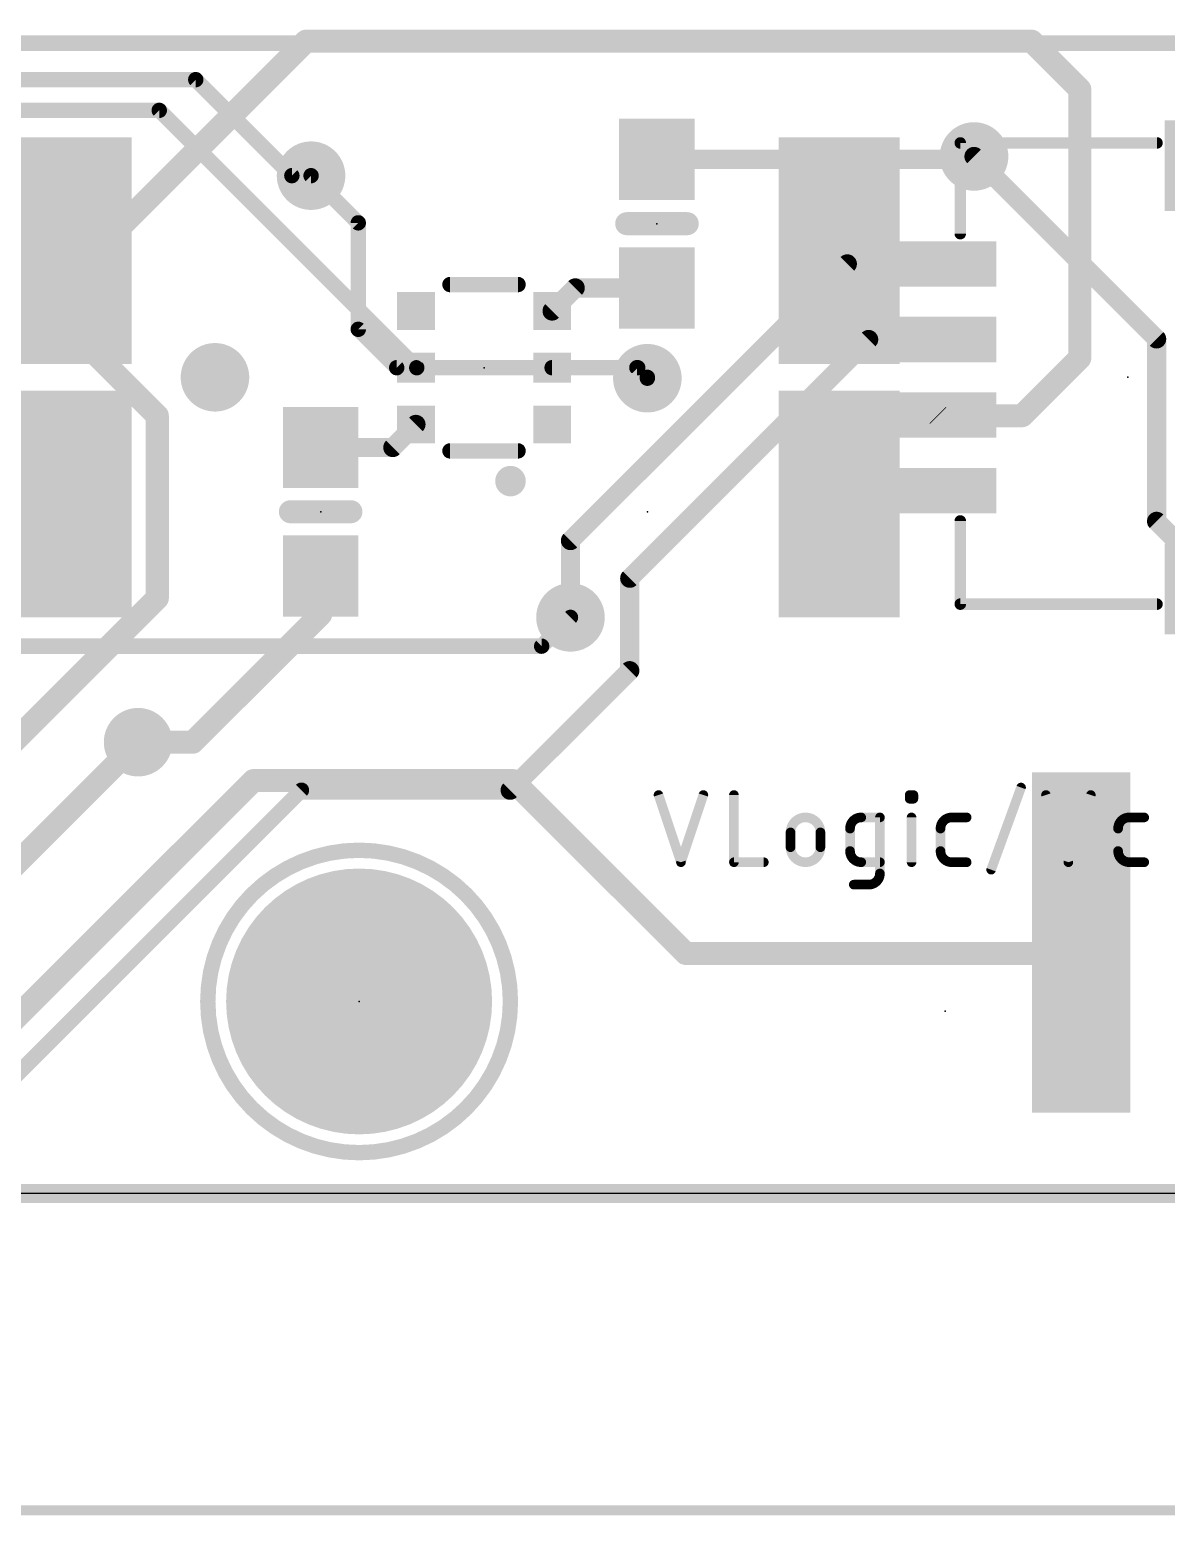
# Model space of a CAD drawing. Extents: x -44.1 to 38.2, y -17 to 24.8.
# Drawn here: x 14.7 to 29.72, y -15.05 to 4.6 of the extents above; entities that cross this region are included whole.
import ezdxf

# ---------------------------------------------------------------- set-up
doc = ezdxf.new("R2010")
doc.units = 0
for name, color, linetype in [('1', 12, 'CONTINUOUS'), ('16', 5, 'CONTINUOUS'), ('17', 110, 'CONTINUOUS'), ('18', 110, 'CONTINUOUS'), ('20', 53, 'CONTINUOUS'), ('21', 40, 'CONTINUOUS'), ('23', 40, 'CONTINUOUS'), ('24', 6, 'CONTINUOUS'), ('47', 253, 'CONTINUOUS')]:
    doc.layers.add(name, color=color, linetype=linetype)

# ---------------------------------------------------------------- blocks, each defined once
blk = doc.blocks.new('RECT')
blk.add_solid([(-0.5, -0.5), (0.5, -0.5), (-0.5, 0.5), (0.5, 0.5)])
blk = doc.blocks.new('ROUNDP')
at = {"const_width": 0.5}
blk.add_lwpolyline([(0, -0.25, 1), (0, 0.25, 1), (0, -0.25)], format="xyb", dxfattribs=at)
blk = doc.blocks.new('ROUNDV')
at = {"const_width": 0.5}
blk.add_lwpolyline([(0, -0.25, 1), (0, 0.25, 1), (0, -0.25)], format="xyb", dxfattribs=at)

msp = doc.modelspace()

# ---------------------------------------------------------------- linework, layer by layer
at = {"layer": '1'}
for points, const_width in [([(18.348, 4.445), (14.889, 0.986)], 0.3048), ([(18.348, 4.445), (27.94, 4.445)], 0.3048), ([(27.94, 4.445), (28.575, 3.81)], 0.3048), ([(28.575, 3.81), (28.575, 0.254)], 0.3048), ([(22.987, 2.882), (27.178, 2.882)], 0.254), ([(27.178, 2.882), (27.178, 2.921)], 0.254), ([(19.039, 2.043), (18.415, 2.667)], 0.2032), ([(19.039, 2.043), (19.039, 0.635)], 0.2032), ([(25.503, 1.5), (21.844, -2.159)], 0.254), ([(26.696, 1.5), (25.503, 1.5)], 0.254), ([(21.601, 0.877), (21.906, 1.182)], 0.254), ([(21.906, 1.182), (22.987, 1.182)], 0.254), ([(13.97, 0.986), (14.889, 0.986)], 0.3048), ([(14.889, 0.986), (16.383, -0.508)], 0.3048), ([(19.547, 0.127), (19.039, 0.635)], 0.2032), ([(25.7846, 0.5), (22.6274, -2.6572)], 0.254), ([(26.696, 0.5), (25.7846, 0.5)], 0.254), ([(28.575, 0.254), (27.813, -0.508)], 0.3048), ([(19.801, 0.127), (19.547, 0.127)], 0.2032), ([(22.7211, 0.127), (21.601, 0.127)], 0.2032), ([(22.86, -0.0119), (22.7211, 0.127)], 0.2032), ([(16.383, -0.508), (16.383, -2.921)], 0.3048), ([(26.704, -0.508), (26.696, -0.5)], 0.3048), ([(27.813, -0.508), (26.704, -0.508)], 0.3048), ([(19.801, -0.623), (19.496, -0.928)], 0.254), ([(19.496, -0.928), (18.542, -0.928)], 0.254), ([(21.844, -2.159), (21.844, -3.175)], 0.254), ([(18.542, -2.628), (18.542, -3.136)], 0.3048), ([(22.6274, -2.6572), (22.6274, -3.8805)], 0.254), ([(16.383, -2.921), (13.02, -6.284)], 0.3048), ([(18.542, -3.136), (16.852, -4.826)], 0.3048), ([(22.6274, -3.8805), (21.0469, -5.461)], 0.254), ([(16.129, -4.826), (16.852, -4.826)], 0.3048), ([(18.288, -5.461), (13.589, -10.16)], 0.2032), ([(21.0469, -5.461), (18.288, -5.461)], 0.254), ([(38.1, -10.795), (-38.1, -10.795)], 0.254)]:
    msp.add_lwpolyline(points, dxfattribs=dict(at, const_width=const_width))
for points, const_width in [([(18.348, 4.5212, 1), (18.348, 4.3688)], 0.1524), ([(18.4019, 4.3911, 1), (18.2941, 4.4989)], 0.1524), ([(27.9939, 4.4989, 1), (27.8861, 4.3911)], 0.1524), ([(27.94, 4.3688, 1), (27.94, 4.5212)], 0.1524), ([(28.6512, 3.81, 1), (28.4988, 3.81)], 0.1524), ([(28.5211, 3.7561, 1), (28.6289, 3.8639)], 0.1524), ([(22.987, 2.9455, 1), (22.987, 2.8185)], 0.127), ([(27.2415, 2.921, 1), (27.1145, 2.921)], 0.127), ([(27.178, 2.8185, 1), (27.178, 2.9455)], 0.127), ([(18.4509, 2.7029, 1), (18.3791, 2.6311)], 0.1016), ([(27.1145, 2.882, 1), (27.2415, 2.882)], 0.127), ([(19.0898, 2.043, 1), (18.9882, 2.043)], 0.1016), ([(19.0031, 2.0071, 1), (19.0749, 2.0789)], 0.1016), ([(25.503, 1.5635, 1), (25.503, 1.4365)], 0.127), ([(25.5479, 1.4551, 1), (25.4581, 1.5449)], 0.127), ([(26.696, 1.4365, 1), (26.696, 1.5635)], 0.127), ([(21.906, 1.2455, 1), (21.906, 1.1185)], 0.127), ([(21.9509, 1.1371, 1), (21.8611, 1.2269)], 0.127), ([(22.987, 1.1185, 1), (22.987, 1.2455)], 0.127), ([(14.9429, 1.0399, 1), (14.8351, 0.9321)], 0.1524), ([(14.8351, 1.0399, 1), (14.9429, 0.9321)], 0.1524), ([(14.889, 0.9098, 1), (14.889, 1.0622)], 0.1524), ([(21.5561, 0.9219, 1), (21.6459, 0.8321)], 0.127), ([(19.0749, 0.6709, 1), (19.0031, 0.5991)], 0.1016), ([(18.9882, 0.635, 1), (19.0898, 0.635)], 0.1016), ([(25.7846, 0.5635, 1), (25.7846, 0.4365)], 0.127), ([(25.8295, 0.4551, 1), (25.7397, 0.5449)], 0.127), ([(26.696, 0.4365, 1), (26.696, 0.5635)], 0.127), ([(28.6289, 0.2001, 1), (28.5211, 0.3079)], 0.1524), ([(19.547, 0.1778, 1), (19.547, 0.0762)], 0.1016), ([(19.5111, 0.0911, 1), (19.5829, 0.1629)], 0.1016), ([(19.801, 0.0762, 1), (19.801, 0.1778)], 0.1016), ([(21.601, 0.1778, 1), (21.601, 0.0762)], 0.1016), ([(22.757, 0.1629, 1), (22.6852, 0.0911)], 0.1016), ([(22.7211, 0.0762, 1), (22.7211, 0.1778)], 0.1016), ([(28.4988, 0.254, 1), (28.6512, 0.254)], 0.1524), ([(22.8241, -0.0478, 1), (22.8959, 0.024)], 0.1016), ([(16.4592, -0.508, 1), (16.3068, -0.508)], 0.1524), ([(16.3291, -0.5619, 1), (16.4369, -0.4541)], 0.1524), ([(26.7499, -0.4461, 1), (26.6421, -0.5539)], 0.1524), ([(26.704, -0.4318, 1), (26.704, -0.5842)], 0.1524), ([(26.6501, -0.5619, 1), (26.7579, -0.4541)], 0.1524), ([(27.7591, -0.4541, 1), (27.8669, -0.5619)], 0.1524), ([(27.813, -0.5842, 1), (27.813, -0.4318)], 0.1524), ([(19.8459, -0.6679, 1), (19.7561, -0.5781)], 0.127), ([(18.542, -0.8645, 1), (18.542, -0.9915)], 0.127), ([(19.4511, -0.8831, 1), (19.5409, -0.9729)], 0.127), ([(19.496, -0.9915, 1), (19.496, -0.8645)], 0.127), ([(21.9075, -2.159, 1), (21.7805, -2.159)], 0.127), ([(21.7991, -2.1141, 1), (21.8889, -2.2039)], 0.127), ([(18.6182, -2.628, 1), (18.4658, -2.628)], 0.1524), ([(22.6909, -2.6572, 1), (22.5639, -2.6572)], 0.127), ([(22.5825, -2.6123, 1), (22.6723, -2.7021)], 0.127), ([(16.3068, -2.921, 1), (16.4592, -2.921)], 0.1524), ([(16.4369, -2.9749, 1), (16.3291, -2.8671)], 0.1524), ([(18.4658, -3.136, 1), (18.6182, -3.136)], 0.1524), ([(18.5959, -3.1899, 1), (18.4881, -3.0821)], 0.1524), ([(21.7805, -3.175, 1), (21.9075, -3.175)], 0.127), ([(22.5639, -3.8805, 1), (22.6909, -3.8805)], 0.127), ([(22.6723, -3.9254, 1), (22.5825, -3.8356)], 0.127), ([(16.129, -4.7498, 1), (16.129, -4.9022)], 0.1524), ([(16.7981, -4.7721, 1), (16.9059, -4.8799)], 0.1524), ([(16.852, -4.9022, 1), (16.852, -4.7498)], 0.1524), ([(18.288, -5.3975, 1), (18.288, -5.5245)], 0.127), ([(18.3239, -5.4969, 1), (18.2521, -5.4251)], 0.1016), ([(21.002, -5.4161, 1), (21.0918, -5.5059)], 0.127), ([(21.0469, -5.5245, 1), (21.0469, -5.3975)], 0.127)]:
    msp.add_lwpolyline(points, format="xyb", dxfattribs=dict(at, const_width=const_width))
at = {"layer": '16'}
for points, const_width in [([(7.7724, 4.4196), (30.0736, 4.4196)], 0.2032), ([(16.891, 3.937), (4.953, 3.937)], 0.2032), ([(18.161, 2.667), (16.891, 3.937)], 0.2032), ([(16.4084, 3.5306), (5.1213, 3.5306)], 0.2032), ([(16.4084, 3.5306), (19.812, 0.127)], 0.2032), ([(29.591, 0.508), (27.178, 2.921)], 0.254), ([(18.415, 2.667), (18.161, 2.667)], 0.2032), ([(29.591, 0.508), (29.591, -1.905)], 0.254), ([(19.812, 0.127), (22.733, 0.127)], 0.2032), ([(22.733, 0.127), (22.86, 0)], 0.2032), ([(22.86, 0), (22.86, -0.0119)], 0.2032), ([(29.591, -1.905), (31.095, -3.409)], 0.254), ([(21.463, -3.556), (21.844, -3.175)], 0.2032), ([(14.097, -3.556), (21.463, -3.556)], 0.2032), ([(16.129, -4.826), (13.226, -7.729)], 0.3048), ([(12.7, -10.287), (17.653, -5.334)], 0.3048), ([(17.653, -5.334), (21.082, -5.334)], 0.3048), ([(21.082, -5.334), (23.368, -7.62)], 0.3048), ([(28.45, -7.62), (28.595, -7.475)], 0.3048), ([(23.368, -7.62), (28.45, -7.62)], 0.3048), ([(38.1, -10.795), (-38.1, -10.795)], 0.254)]:
    msp.add_lwpolyline(points, dxfattribs=dict(at, const_width=const_width))
for points, const_width in [([(16.9269, 3.9729, 1), (16.8551, 3.9011)], 0.1016), ([(16.891, 3.8862, 1), (16.891, 3.9878)], 0.1016), ([(16.4443, 3.5665, 1), (16.3725, 3.4947)], 0.1016), ([(16.4084, 3.4798, 1), (16.4084, 3.5814)], 0.1016), ([(27.2229, 2.9659, 1), (27.1331, 2.8761)], 0.127), ([(18.161, 2.7178, 1), (18.161, 2.6162)], 0.1016), ([(18.1251, 2.6311, 1), (18.1969, 2.7029)], 0.1016), ([(18.415, 2.6162, 1), (18.415, 2.7178)], 0.1016), ([(29.6545, 0.508, 1), (29.5275, 0.508)], 0.127), ([(29.5461, 0.4631, 1), (29.6359, 0.5529)], 0.127), ([(19.812, 0.1778, 1), (19.812, 0.0762)], 0.1016), ([(19.7761, 0.0911, 1), (19.8479, 0.1629)], 0.1016), ([(22.7689, 0.1629, 1), (22.6971, 0.0911)], 0.1016), ([(22.733, 0.0762, 1), (22.733, 0.1778)], 0.1016), ([(22.9108, 0, 1), (22.8092, 0)], 0.1016), ([(22.8092, -0.0119, 1), (22.9108, -0.0119)], 0.1016), ([(22.8241, -0.0359, 1), (22.8959, 0.0359)], 0.1016), ([(29.6359, -1.8601, 1), (29.5461, -1.9499)], 0.127), ([(29.5275, -1.905, 1), (29.6545, -1.905)], 0.127), ([(21.8799, -3.2109, 1), (21.8081, -3.1391)], 0.1016), ([(21.4271, -3.5201, 1), (21.4989, -3.5919)], 0.1016), ([(21.463, -3.6068, 1), (21.463, -3.5052)], 0.1016), ([(16.1829, -4.8799, 1), (16.0751, -4.7721)], 0.1524), ([(17.653, -5.2578, 1), (17.653, -5.4102)], 0.1524), ([(17.7069, -5.3879, 1), (17.5991, -5.2801)], 0.1524), ([(21.1359, -5.2801, 1), (21.0281, -5.3879)], 0.1524), ([(21.082, -5.4102, 1), (21.082, -5.2578)], 0.1524), ([(28.6489, -7.5289, 1), (28.5411, -7.4211)], 0.1524), ([(23.368, -7.5438, 1), (23.368, -7.6962)], 0.1524), ([(23.3141, -7.6739, 1), (23.4219, -7.5661)], 0.1524), ([(28.3961, -7.5661, 1), (28.5039, -7.6739)], 0.1524), ([(28.45, -7.6962, 1), (28.45, -7.5438)], 0.1524)]:
    msp.add_lwpolyline(points, format="xyb", dxfattribs=dict(at, const_width=const_width))
at = {"layer": '20'}
msp.add_line((35.56, -10.795), (-35.56, -10.795), dxfattribs=at)
at = {"layer": '21'}
for points, const_width in [([(26.996, 1.9), (26.996, 3.1)], 0.1524), ([(26.996, 3.1), (29.596, 3.1)], 0.1524), ([(22.587, 2.032), (23.387, 2.032)], 0.3048), ([(20.251, 1.227), (21.151, 1.227)], 0.2032), ([(20.251, -0.973), (21.151, -0.973)], 0.2032), ([(18.942, -1.778), (18.142, -1.778)], 0.3048), ([(26.996, -3), (26.996, -1.9)], 0.1524), ([(29.596, -3), (26.996, -3)], 0.1524), ([(23.0078, -5.5245), (23.3041, -6.4135)], 0.127), ([(23.3041, -6.4135), (23.6004, -5.5245)], 0.127), ([(24.0044, -5.5245), (24.0044, -6.4135)], 0.127), ([(26.3274, -5.5739), (26.3274, -5.5245)], 0.127), ([(26.3274, -5.5245), (26.3768, -5.5245)], 0.127), ([(26.3768, -5.5245), (26.3768, -5.5739)], 0.127), ([(27.4042, -6.5123), (27.7993, -5.4257)], 0.127), ([(28.1284, -5.5245), (28.4247, -6.4135)], 0.127), ([(28.4247, -6.4135), (28.7211, -5.5245)], 0.127), ([(26.3768, -5.5739), (26.3274, -5.5739)], 0.127), ([(25.6871, -5.8208), (25.934, -5.8208)], 0.127), ([(25.934, -5.8208), (25.934, -6.5617)], 0.127), ([(26.3521, -6.4135), (26.3521, -5.8208)], 0.127), ([(26.8832, -5.8208), (27.0807, -5.8208)], 0.127), ([(29.2301, -5.8208), (29.4277, -5.8208)], 0.127), ([(24.7525, -6.2159), (24.7525, -6.0184)], 0.127), ([(25.1476, -6.0184), (25.1476, -6.2159)], 0.127), ([(25.5389, -6.2653), (25.5389, -5.969)], 0.127), ([(26.735, -6.2653), (26.735, -5.969)], 0.127), ([(29.082, -6.2653), (29.082, -5.969)], 0.127), ([(24.0044, -6.4135), (24.3995, -6.4135)], 0.127), ([(25.934, -6.4135), (25.6871, -6.4135)], 0.127), ([(27.0807, -6.4135), (26.8832, -6.4135)], 0.127), ([(29.4277, -6.4135), (29.2301, -6.4135)], 0.127), ([(25.7859, -6.7098), (25.5883, -6.7098)], 0.127)]:
    msp.add_lwpolyline(points, dxfattribs=dict(at, const_width=const_width))
for points, const_width in [([(27.0341, 3.1, 1), (26.9579, 3.1)], 0.0762), ([(26.996, 3.1381, 1), (26.996, 3.0619)], 0.0762), ([(29.596, 3.0619, 1), (29.596, 3.1381)], 0.0762), ([(22.587, 2.1082, 1), (22.587, 1.9558)], 0.1524), ([(23.387, 1.9558, 1), (23.387, 2.1082)], 0.1524), ([(26.9579, 1.9, 1), (27.0341, 1.9)], 0.0762), ([(20.251, 1.2778, 1), (20.251, 1.1762)], 0.1016), ([(21.151, 1.1762, 1), (21.151, 1.2778)], 0.1016), ([(20.251, -0.9222, 1), (20.251, -1.0238)], 0.1016), ([(21.151, -1.0238, 1), (21.151, -0.9222)], 0.1016), ([(21.051, -1.473, 1), (21.051, -1.273, 1), (21.051, -1.473)], 0.2032), ([(18.142, -1.7018, 1), (18.142, -1.8542)], 0.1524), ([(18.942, -1.8542, 1), (18.942, -1.7018)], 0.1524), ([(27.0341, -1.9, 1), (26.9579, -1.9)], 0.0762), ([(26.996, -2.9619, 1), (26.996, -3.0381)], 0.0762), ([(29.596, -3.0381, 1), (29.596, -2.9619)], 0.0762), ([(26.9579, -3, 1), (27.0341, -3)], 0.0762), ([(23.0379, -5.5145, 1), (22.9777, -5.5345)], 0.0635), ([(23.6306, -5.5345, 1), (23.5703, -5.5145)], 0.0635), ([(24.0361, -5.5245, 1), (23.9726, -5.5245)], 0.0635), ([(26.3592, -5.5245, 1), (26.2957, -5.5245)], 0.0635), ([(26.3274, -5.4928, 1), (26.3274, -5.5563)], 0.0635), ([(26.4085, -5.5245, 1), (26.345, -5.5245)], 0.0635), ([(26.3768, -5.5563, 1), (26.3768, -5.4928)], 0.0635), ([(27.8292, -5.4366, 1), (27.7695, -5.4149)], 0.0635), ([(28.1585, -5.5145, 1), (28.0983, -5.5345)], 0.0635), ([(28.7512, -5.5345, 1), (28.6909, -5.5145)], 0.0635), ([(26.3274, -5.5421, 1), (26.3274, -5.6056)], 0.0635), ([(26.2957, -5.5739, 1), (26.3592, -5.5739)], 0.0635), ([(26.345, -5.5739, 1), (26.4085, -5.5739)], 0.0635), ([(26.3768, -5.6056, 1), (26.3768, -5.5421)], 0.0635), ([(25.1476, -6.0184, 1), (24.7525, -6.0184)], 0.127), ([(25.6871, -5.8208, 0.4142), (25.5389, -5.969)], 0.127), ([(25.6871, -5.7891, 1), (25.6871, -5.8526)], 0.0635), ([(25.6871, -5.8526, 1), (25.6871, -5.7891)], 0.0635), ([(25.9658, -5.8208, 1), (25.9023, -5.8208)], 0.0635), ([(25.934, -5.8526, 1), (25.934, -5.7891)], 0.0635), ([(26.3838, -5.8208, 1), (26.3204, -5.8208)], 0.0635), ([(26.8832, -5.8208, 0.4142), (26.735, -5.969)], 0.127), ([(26.8832, -5.7891, 1), (26.8832, -5.8526)], 0.0635), ([(26.8832, -5.8526, 1), (26.8832, -5.7891)], 0.0635), ([(27.0807, -5.8526, 1), (27.0807, -5.7891)], 0.0635), ([(29.2301, -5.8208, 0.4142), (29.082, -5.969)], 0.127), ([(29.2301, -5.7891, 1), (29.2301, -5.8526)], 0.0635), ([(29.2301, -5.8526, 1), (29.2301, -5.7891)], 0.0635), ([(29.4277, -5.8526, 1), (29.4277, -5.7891)], 0.0635), ([(24.7842, -6.0184, 1), (24.7207, -6.0184)], 0.0635), ([(24.7207, -6.0184, 1), (24.7842, -6.0184)], 0.0635), ([(25.1793, -6.0184, 1), (25.1158, -6.0184)], 0.0635), ([(25.1158, -6.0184, 1), (25.1793, -6.0184)], 0.0635), ([(25.5707, -5.969, 1), (25.5072, -5.969)], 0.0635), ([(25.5072, -5.969, 1), (25.5707, -5.969)], 0.0635), ([(26.7668, -5.969, 1), (26.7033, -5.969)], 0.0635), ([(26.7033, -5.969, 1), (26.7668, -5.969)], 0.0635), ([(29.1137, -5.969, 1), (29.0502, -5.969)], 0.0635), ([(29.0502, -5.969, 1), (29.1137, -5.969)], 0.0635), ([(19.05, -10.255, 1), (19.05, -6.255, 1), (19.05, -10.255)], 0.2032), ([(24.7525, -6.2159, 1), (25.1476, -6.2159)], 0.127), ([(24.7842, -6.2159, 1), (24.7207, -6.2159)], 0.0635), ([(24.7207, -6.2159, 1), (24.7842, -6.2159)], 0.0635), ([(25.1793, -6.2159, 1), (25.1158, -6.2159)], 0.0635), ([(25.1158, -6.2159, 1), (25.1793, -6.2159)], 0.0635), ([(25.5389, -6.2653, 0.4142), (25.6871, -6.4135)], 0.127), ([(25.5707, -6.2653, 1), (25.5072, -6.2653)], 0.0635), ([(25.5072, -6.2653, 1), (25.5707, -6.2653)], 0.0635), ([(26.735, -6.2653, 0.4142), (26.8832, -6.4135)], 0.127), ([(26.7668, -6.2653, 1), (26.7033, -6.2653)], 0.0635), ([(26.7033, -6.2653, 1), (26.7668, -6.2653)], 0.0635), ([(29.1137, -6.2653, 1), (29.0502, -6.2653)], 0.0635), ([(29.0502, -6.2653, 1), (29.1137, -6.2653)], 0.0635), ([(29.082, -6.2653, 0.4142), (29.2301, -6.4135)], 0.127), ([(23.274, -6.4035, 1), (23.3342, -6.4235)], 0.0635), ([(23.274, -6.4235, 1), (23.3342, -6.4035)], 0.0635), ([(23.9726, -6.4135, 1), (24.0361, -6.4135)], 0.0635), ([(24.0044, -6.3818, 1), (24.0044, -6.4452)], 0.0635), ([(24.3995, -6.4452, 1), (24.3995, -6.3818)], 0.0635), ([(25.6871, -6.3818, 1), (25.6871, -6.4452)], 0.0635), ([(25.6871, -6.4452, 1), (25.6871, -6.3818)], 0.0635), ([(25.934, -6.4452, 1), (25.934, -6.3818)], 0.0635), ([(26.3204, -6.4135, 1), (26.3838, -6.4135)], 0.0635), ([(26.8832, -6.3818, 1), (26.8832, -6.4452)], 0.0635), ([(26.8832, -6.4452, 1), (26.8832, -6.3818)], 0.0635), ([(27.0807, -6.4452, 1), (27.0807, -6.3818)], 0.0635), ([(27.3744, -6.5014, 1), (27.4341, -6.5231)], 0.0635), ([(28.3946, -6.4035, 1), (28.4548, -6.4235)], 0.0635), ([(28.3946, -6.4235, 1), (28.4548, -6.4035)], 0.0635), ([(29.2301, -6.3818, 1), (29.2301, -6.4452)], 0.0635), ([(29.2301, -6.4452, 1), (29.2301, -6.3818)], 0.0635), ([(29.4277, -6.4452, 1), (29.4277, -6.3818)], 0.0635), ([(25.5883, -6.6781, 1), (25.5883, -6.7416)], 0.0635), ([(25.7859, -6.7098, 0.4142), (25.934, -6.5617)], 0.127), ([(25.7859, -6.6781, 1), (25.7859, -6.7416)], 0.0635), ([(25.7859, -6.7416, 1), (25.7859, -6.6781)], 0.0635), ([(25.9658, -6.5617, 1), (25.9023, -6.5617)], 0.0635), ([(25.9023, -6.5617, 1), (25.9658, -6.5617)], 0.0635)]:
    msp.add_lwpolyline(points, format="xyb", dxfattribs=dict(at, const_width=const_width))
at = {"layer": '23'}
for p in [(22.987, 2.032), (20.701, 0.127), (29.21, 0), (18.542, -1.778), (19.05, -8.255)]:
    msp.add_point(p, dxfattribs=at)
at = {"layer": '24'}
for p in [(22.86, -1.778), (26.797, -8.382)]:
    msp.add_point(p, dxfattribs=at)
at = {"layer": '47', "const_width": 0.13}
msp.add_lwpolyline([(38.035, -14.986), (-38.035, -14.986)], dxfattribs=at)

# ---------------------------------------------------------------- block references
at = {"layer": '1', "xscale": 1.075}
for p, rotation in [((22.987, 2.882), 90), ((22.987, 1.182), 90), ((18.542, -0.928), 270), ((18.542, -2.628), 270)]:
    msp.add_blockref('RECT', p, dxfattribs=dict(at, rotation=rotation))
at = {"layer": '1'}
for p, xscale, yscale, rotation in [((30.596, 2.8), 1.8, 1.2, 180), ((26.696, 1.5), 1.55, 0.6, 180), ((19.801, 0.877), 0.5, 0.5, 90), ((21.601, 0.877), 0.5, 0.5, 90), ((26.696, 0.5), 1.55, 0.6, 180), ((19.801, 0.127), 0.4, 0.5, 90), ((21.601, 0.127), 0.4, 0.5, 90), ((19.801, -0.623), 0.5, 0.5, 90), ((21.601, -0.623), 0.5, 0.5, 90), ((26.696, -0.5), 1.55, 0.6, 180), ((26.696, -1.5), 1.55, 0.6, 180), ((30.596, -2.8), 1.8, 1.2, 180)]:
    msp.add_blockref('RECT', p, dxfattribs=dict(at, xscale=xscale, yscale=yscale, rotation=rotation))
at = {"layer": '16'}
for p, xscale, yscale, rotation in [((15.245, 1.675), 3, 1.6, 270), ((25.395, 1.675), 3, 1.6, 270), ((15.245, -1.675), 3, 1.6, 90), ((25.395, -1.675), 3, 1.6, 90), ((28.595, -7.475), 1.3, 4.5, 180)]:
    msp.add_blockref('RECT', p, dxfattribs=dict(at, xscale=xscale, yscale=yscale, rotation=rotation))
at = {"layer": '17', "xscale": 3.516, "yscale": 3.516}
msp.add_blockref('ROUNDP', (19.05, -8.255), dxfattribs=at)
msp.add_blockref('ROUNDP', (19.05, -8.255), dxfattribs=at)
at = {"layer": '18', "xscale": 0.9064, "yscale": 0.9064}
for p in [(27.178, 2.921), (27.178, 2.921), (18.415, 2.667), (18.415, 2.667), (17.145, 0), (17.145, 0), (22.86, -0.0119), (22.86, -0.0119), (21.844, -3.175), (21.844, -3.175), (16.129, -4.826), (16.129, -4.826)]:
    msp.add_blockref('ROUNDV', p, dxfattribs=at)

doc.saveas('drawing.dxf')
